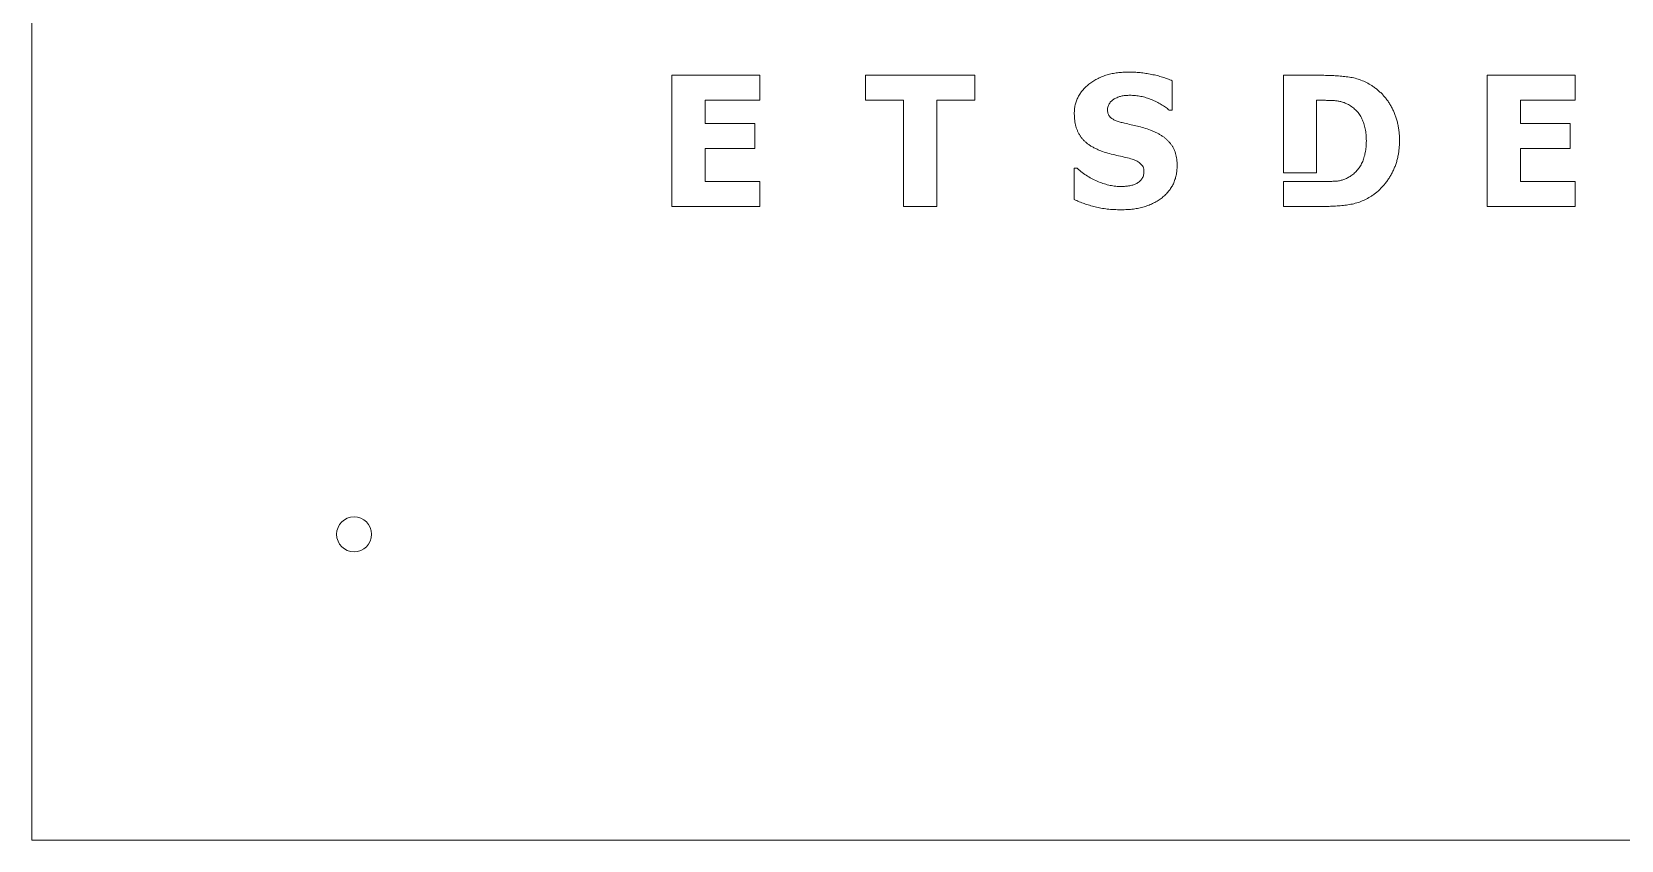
# Model space of a CAD drawing. Header units: millimetres. Extents: x -195 to 195, y -185 to 185.
# Drawn here: x -195 to -13.1, y -185 to -92.5 of the extents above; entities that cross this region are included whole.
import ezdxf

# ---------------------------------------------------------------- set-up
doc = ezdxf.new("R2010")
doc.units = ezdxf.units.MM

msp = doc.modelspace()

# ---------------------------------------------------------------- linework, layer by layer
at = {"color": 7, "linetype": 'Continuous', "lineweight": 15}
for p, q in [((-195, 185), (-195, -185)), ((-121.75, -97.48), (-111.68, -97.48)), ((-121.75, -112.48), (-121.75, -97.48)), ((-111.68, -97.48), (-111.68, -100.33)), ((-99.59, -97.48), (-87.05, -97.48)), ((-99.59, -100.33), (-99.59, -97.48)), ((-87.05, -97.48), (-87.05, -100.33)), ((-64.48, -98.1), (-64.48, -101.47)), ((-51.76, -97.48), (-47.14, -97.48)), ((-51.76, -108.64), (-51.76, -97.48)), ((-28.43, -97.48), (-18.36, -97.48)), ((-28.43, -112.48), (-28.43, -97.48)), ((-18.36, -97.48), (-18.36, -100.33)), ((-117.95, -100.33), (-117.95, -102.99)), ((-111.68, -100.33), (-117.95, -100.33)), ((-95.22, -100.33), (-99.59, -100.33)), ((-95.22, -112.48), (-95.22, -100.33)), ((-91.42, -100.33), (-91.42, -112.48)), ((-87.05, -100.33), (-91.42, -100.33)), ((-64.48, -101.47), (-64.82, -101.47)), ((-47.96, -100.33), (-47.96, -108.64)), ((-47.89, -100.33), (-47.96, -100.33)), ((-24.63, -100.33), (-24.63, -102.99)), ((-18.36, -100.33), (-24.63, -100.33)), ((-117.95, -102.99), (-112.25, -102.99)), ((-112.25, -102.99), (-112.25, -105.84)), ((-24.63, -102.99), (-18.93, -102.99)), ((-18.93, -102.99), (-18.93, -105.84)), ((-117.95, -105.84), (-117.95, -109.64)), ((-112.25, -105.84), (-117.95, -105.84)), ((-24.63, -105.84), (-24.63, -109.64)), ((-18.93, -105.84), (-24.63, -105.84)), ((-75.69, -108.12), (-75.35, -108.12)), ((-75.69, -111.7), (-75.69, -108.12)), ((-47.96, -108.64), (-51.76, -108.64)), ((-117.95, -109.64), (-111.68, -109.64)), ((-111.68, -109.64), (-111.68, -112.48)), ((-51.76, -109.64), (-47.89, -109.64)), ((-51.76, -112.48), (-51.76, -109.64)), ((-24.63, -109.64), (-18.36, -109.64)), ((-18.36, -109.64), (-18.36, -112.48)), ((-111.68, -112.48), (-121.75, -112.48)), ((-91.42, -112.48), (-95.22, -112.48)), ((-47.1, -112.48), (-51.76, -112.48)), ((-18.36, -112.48), (-28.43, -112.48)), ((-195, -185), (195, -185))]:
    msp.add_line(p, q, dxfattribs=at)
msp.add_circle((-158.11, -150), 2, dxfattribs=at)
for points, knots in [([(-75.69, -101.88), (-75.68, -101.71), (-75.67, -101.37), (-75.59, -100.87), (-75.45, -100.4), (-75.25, -99.95), (-75, -99.53), (-74.69, -99.13), (-74.33, -98.76), (-73.92, -98.42), (-73.46, -98.11), (-72.97, -97.84), (-72.46, -97.61), (-71.92, -97.42), (-71.35, -97.28), (-70.75, -97.18), (-70.13, -97.12), (-69.71, -97.11), (-69.49, -97.11)], [0, 0, 0, 0, 0.059483, 0.116964, 0.173246, 0.22874, 0.284453, 0.341556, 0.400368, 0.462086, 0.525357, 0.58886, 0.65283, 0.718208, 0.78506, 0.854317, 0.925621, 1, 1, 1, 1]), ([(-69.49, -97.11), (-69.27, -97.11), (-68.82, -97.12), (-68.16, -97.17), (-67.5, -97.25), (-66.85, -97.37), (-66.21, -97.51), (-65.6, -97.68), (-65.03, -97.87), (-64.66, -98.02), (-64.48, -98.1)], [0, 0, 0, 0, 0.129441, 0.259207, 0.388462, 0.518766, 0.64671, 0.769621, 0.887261, 1, 1, 1, 1]), ([(-47.14, -97.48), (-46.88, -97.49), (-46.38, -97.49), (-45.63, -97.53), (-44.91, -97.59), (-44.21, -97.68), (-43.53, -97.81), (-42.87, -98.02), (-42.23, -98.3), (-41.83, -98.54), (-41.63, -98.66)], [0, 0, 0, 0, 0.134988, 0.265981, 0.392597, 0.515581, 0.635817, 0.756161, 0.876759, 1, 1, 1, 1]), ([(-69.32, -99.76), (-69.47, -99.77), (-69.77, -99.77), (-70.2, -99.83), (-70.62, -99.95), (-70.89, -100.07), (-71.03, -100.13)], [0, 0, 0, 0, 0.263952, 0.503203, 0.738816, 1, 1, 1, 1]), ([(-64.82, -101.47), (-64.96, -101.35), (-65.25, -101.12), (-65.75, -100.8), (-66.28, -100.51), (-66.85, -100.25), (-67.45, -100.03), (-68.06, -99.88), (-68.69, -99.78), (-69.11, -99.77), (-69.32, -99.76)], [0, 0, 0, 0, 0.113642, 0.231983, 0.355311, 0.484601, 0.614974, 0.743959, 0.871738, 1, 1, 1, 1]), ([(-41.63, -98.66), (-41.51, -98.74), (-41.27, -98.9), (-40.93, -99.17), (-40.62, -99.46), (-40.31, -99.77), (-40.04, -100.1), (-39.77, -100.45), (-39.53, -100.83), (-39.31, -101.22), (-39.11, -101.63), (-38.94, -102.06), (-38.79, -102.5), (-38.67, -102.97), (-38.58, -103.45), (-38.51, -103.95), (-38.47, -104.47), (-38.47, -104.82), (-38.46, -105)], [0, 0, 0, 0, 0.058473, 0.116679, 0.175123, 0.233221, 0.291512, 0.350503, 0.410194, 0.471036, 0.532513, 0.595248, 0.658487, 0.723415, 0.789591, 0.857492, 0.927847, 1, 1, 1, 1]), ([(-71.03, -100.13), (-71.08, -100.17), (-71.2, -100.23), (-71.36, -100.35), (-71.5, -100.49), (-71.64, -100.65), (-71.75, -100.83), (-71.83, -101.02), (-71.88, -101.22), (-71.89, -101.36), (-71.89, -101.42)], [0, 0, 0, 0, 0.119677, 0.240329, 0.366271, 0.493995, 0.623043, 0.746883, 0.872483, 1, 1, 1, 1]), ([(-71.89, -101.42), (-71.88, -101.52), (-71.87, -101.7), (-71.8, -101.95), (-71.67, -102.17), (-71.52, -102.33), (-71.37, -102.44), (-71.23, -102.52), (-71.07, -102.6), (-70.88, -102.68), (-70.67, -102.76), (-70.44, -102.83), (-70.19, -102.9), (-70.01, -102.94), (-69.92, -102.97)], [0, 0, 0, 0, 0.101189, 0.195066, 0.28682, 0.381041, 0.43216, 0.490481, 0.555865, 0.629675, 0.709531, 0.798237, 0.894933, 1, 1, 1, 1]), ([(-44.31, -100.83), (-44.44, -100.77), (-44.69, -100.64), (-45.09, -100.5), (-45.49, -100.41), (-45.91, -100.37), (-46.35, -100.36), (-46.83, -100.34), (-47.34, -100.34), (-47.7, -100.33), (-47.89, -100.33)], [0, 0, 0, 0, 0.116459, 0.230621, 0.342985, 0.456314, 0.575661, 0.705519, 0.84749, 1, 1, 1, 1]), ([(-42.26, -104.98), (-42.27, -104.74), (-42.28, -104.28), (-42.37, -103.62), (-42.53, -103.02), (-42.72, -102.55), (-42.89, -102.21), (-43.05, -101.97), (-43.21, -101.74), (-43.4, -101.53), (-43.6, -101.34), (-43.82, -101.15), (-44.06, -100.98), (-44.23, -100.88), (-44.31, -100.83)], [0, 0, 0, 0, 0.145865, 0.281318, 0.409385, 0.530296, 0.589472, 0.647314, 0.704869, 0.763197, 0.820971, 0.879362, 0.93925, 1, 1, 1, 1]), ([(-72.45, -106.2), (-72.59, -106.14), (-72.86, -106.04), (-73.25, -105.86), (-73.61, -105.68), (-73.93, -105.47), (-74.23, -105.26), (-74.5, -105.03), (-74.73, -104.78), (-74.94, -104.53), (-75.11, -104.25), (-75.27, -103.96), (-75.4, -103.66), (-75.51, -103.33), (-75.58, -102.99), (-75.64, -102.64), (-75.68, -102.27), (-75.68, -102.01), (-75.69, -101.88)], [0, 0, 0, 0, 0.077046, 0.149721, 0.219404, 0.284805, 0.347832, 0.407743, 0.465707, 0.521836, 0.577474, 0.633501, 0.689851, 0.748288, 0.807927, 0.869355, 0.933281, 1, 1, 1, 1]), ([(-69.92, -102.97), (-69.67, -103.02), (-69.19, -103.13), (-68.46, -103.3), (-67.72, -103.49), (-67.23, -103.66), (-66.98, -103.75)], [0, 0, 0, 0, 0.249067, 0.488639, 0.733905, 1, 1, 1, 1]), ([(-66.98, -103.75), (-66.85, -103.8), (-66.61, -103.89), (-66.26, -104.06), (-65.93, -104.23), (-65.63, -104.42), (-65.35, -104.62), (-65.1, -104.83), (-64.87, -105.05), (-64.67, -105.29), (-64.49, -105.54), (-64.33, -105.81), (-64.21, -106.1), (-64.1, -106.41), (-64.02, -106.74), (-63.96, -107.09), (-63.92, -107.46), (-63.92, -107.71), (-63.91, -107.84)], [0, 0, 0, 0, 0.073409, 0.14343, 0.210313, 0.274337, 0.335985, 0.395552, 0.452981, 0.509043, 0.565002, 0.621373, 0.67844, 0.737632, 0.799203, 0.863043, 0.930047, 1, 1, 1, 1]), ([(-44.13, -109.06), (-43.99, -108.96), (-43.7, -108.75), (-43.32, -108.38), (-42.99, -107.94), (-42.72, -107.46), (-42.52, -106.92), (-42.37, -106.32), (-42.28, -105.67), (-42.27, -105.21), (-42.26, -104.98)], [0, 0, 0, 0, 0.1138076, 0.2263465, 0.3400244, 0.457063, 0.5796231, 0.7105859, 0.84956, 1, 1, 1, 1]), ([(-38.46, -105), (-38.47, -105.17), (-38.47, -105.51), (-38.52, -106.02), (-38.59, -106.51), (-38.69, -106.98), (-38.81, -107.45), (-38.97, -107.9), (-39.16, -108.33), (-39.37, -108.75), (-39.6, -109.15), (-39.85, -109.53), (-40.12, -109.89), (-40.4, -110.22), (-40.69, -110.52), (-41, -110.81), (-41.33, -111.06), (-41.56, -111.22), (-41.67, -111.3)], [0, 0, 0, 0, 0.070114, 0.13882, 0.205979, 0.271864, 0.337042, 0.4015, 0.465761, 0.529889, 0.593239, 0.65457, 0.714748, 0.773335, 0.831158, 0.887894, 0.944134, 1, 1, 1, 1]), ([(-69.2, -107.03), (-69.47, -106.96), (-70.01, -106.82), (-70.83, -106.65), (-71.66, -106.45), (-72.19, -106.28), (-72.45, -106.2)], [0, 0, 0, 0, 0.242695, 0.499402, 0.756262, 1, 1, 1, 1]), ([(-67.71, -108.48), (-67.72, -108.39), (-67.72, -108.21), (-67.81, -107.96), (-67.96, -107.74), (-68.15, -107.55), (-68.38, -107.39), (-68.63, -107.23), (-68.91, -107.12), (-69.11, -107.06), (-69.2, -107.03)], [0, 0, 0, 0, 0.122123, 0.237846, 0.352547, 0.473989, 0.600843, 0.729318, 0.862547, 1, 1, 1, 1]), ([(-75.35, -108.12), (-75.16, -108.28), (-74.79, -108.6), (-74.19, -109.02), (-73.56, -109.38), (-72.91, -109.67), (-72.25, -109.91), (-71.59, -110.08), (-70.95, -110.19), (-70.52, -110.2), (-70.31, -110.21)], [0, 0, 0, 0, 0.133001, 0.263353, 0.392791, 0.521613, 0.64819, 0.768998, 0.885968, 1, 1, 1, 1]), ([(-63.91, -107.84), (-63.92, -108.02), (-63.93, -108.38), (-64.01, -108.91), (-64.15, -109.41), (-64.34, -109.89), (-64.58, -110.33), (-64.88, -110.75), (-65.24, -111.14), (-65.64, -111.49), (-66.09, -111.82), (-66.59, -112.1), (-67.12, -112.33), (-67.68, -112.53), (-68.29, -112.68), (-68.93, -112.79), (-69.62, -112.85), (-70.08, -112.86), (-70.32, -112.86)], [0, 0, 0, 0, 0.060348, 0.118373, 0.174822, 0.230067, 0.285184, 0.340939, 0.398055, 0.457291, 0.517906, 0.579447, 0.642691, 0.707874, 0.77602, 0.846986, 0.921541, 1, 1, 1, 1]), ([(-68.63, -109.89), (-68.57, -109.86), (-68.45, -109.79), (-68.27, -109.67), (-68.12, -109.52), (-67.97, -109.37), (-67.86, -109.19), (-67.77, -108.98), (-67.72, -108.74), (-67.72, -108.57), (-67.71, -108.48)], [0, 0, 0, 0, 0.119781, 0.237832, 0.354328, 0.473172, 0.593505, 0.719436, 0.853402, 1, 1, 1, 1]), ([(-47.89, -109.64), (-47.69, -109.64), (-47.3, -109.64), (-46.75, -109.63), (-46.24, -109.61), (-45.78, -109.6), (-45.35, -109.55), (-44.93, -109.44), (-44.52, -109.28), (-44.26, -109.13), (-44.13, -109.06)], [0, 0, 0, 0, 0.156056, 0.299828, 0.43055, 0.54829, 0.659757, 0.770881, 0.88337, 1, 1, 1, 1]), ([(-70.31, -110.21), (-70.25, -110.21), (-70.13, -110.2), (-69.93, -110.19), (-69.71, -110.16), (-69.47, -110.13), (-69.23, -110.09), (-69.01, -110.04), (-68.81, -109.97), (-68.69, -109.92), (-68.63, -109.89)], [0, 0, 0, 0, 0.100396, 0.2149, 0.345382, 0.490223, 0.637837, 0.771267, 0.891619, 1, 1, 1, 1]), ([(-70.32, -112.86), (-70.6, -112.86), (-71.13, -112.85), (-71.9, -112.79), (-72.62, -112.69), (-73.29, -112.54), (-73.93, -112.36), (-74.54, -112.16), (-75.12, -111.95), (-75.5, -111.78), (-75.69, -111.7)], [0, 0, 0, 0, 0.148573, 0.287904, 0.419544, 0.543016, 0.66167, 0.776802, 0.889955, 1, 1, 1, 1]), ([(-41.67, -111.3), (-41.87, -111.41), (-42.25, -111.65), (-42.88, -111.93), (-43.52, -112.14), (-44.2, -112.28), (-44.89, -112.37), (-45.61, -112.44), (-46.35, -112.47), (-46.85, -112.48), (-47.1, -112.48)], [0, 0, 0, 0, 0.121682, 0.241595, 0.361759, 0.483355, 0.607654, 0.734543, 0.865769, 1, 1, 1, 1])]:
    msp.add_open_spline(points, degree=3, knots=knots, dxfattribs=at)

doc.saveas('drawing.dxf')
